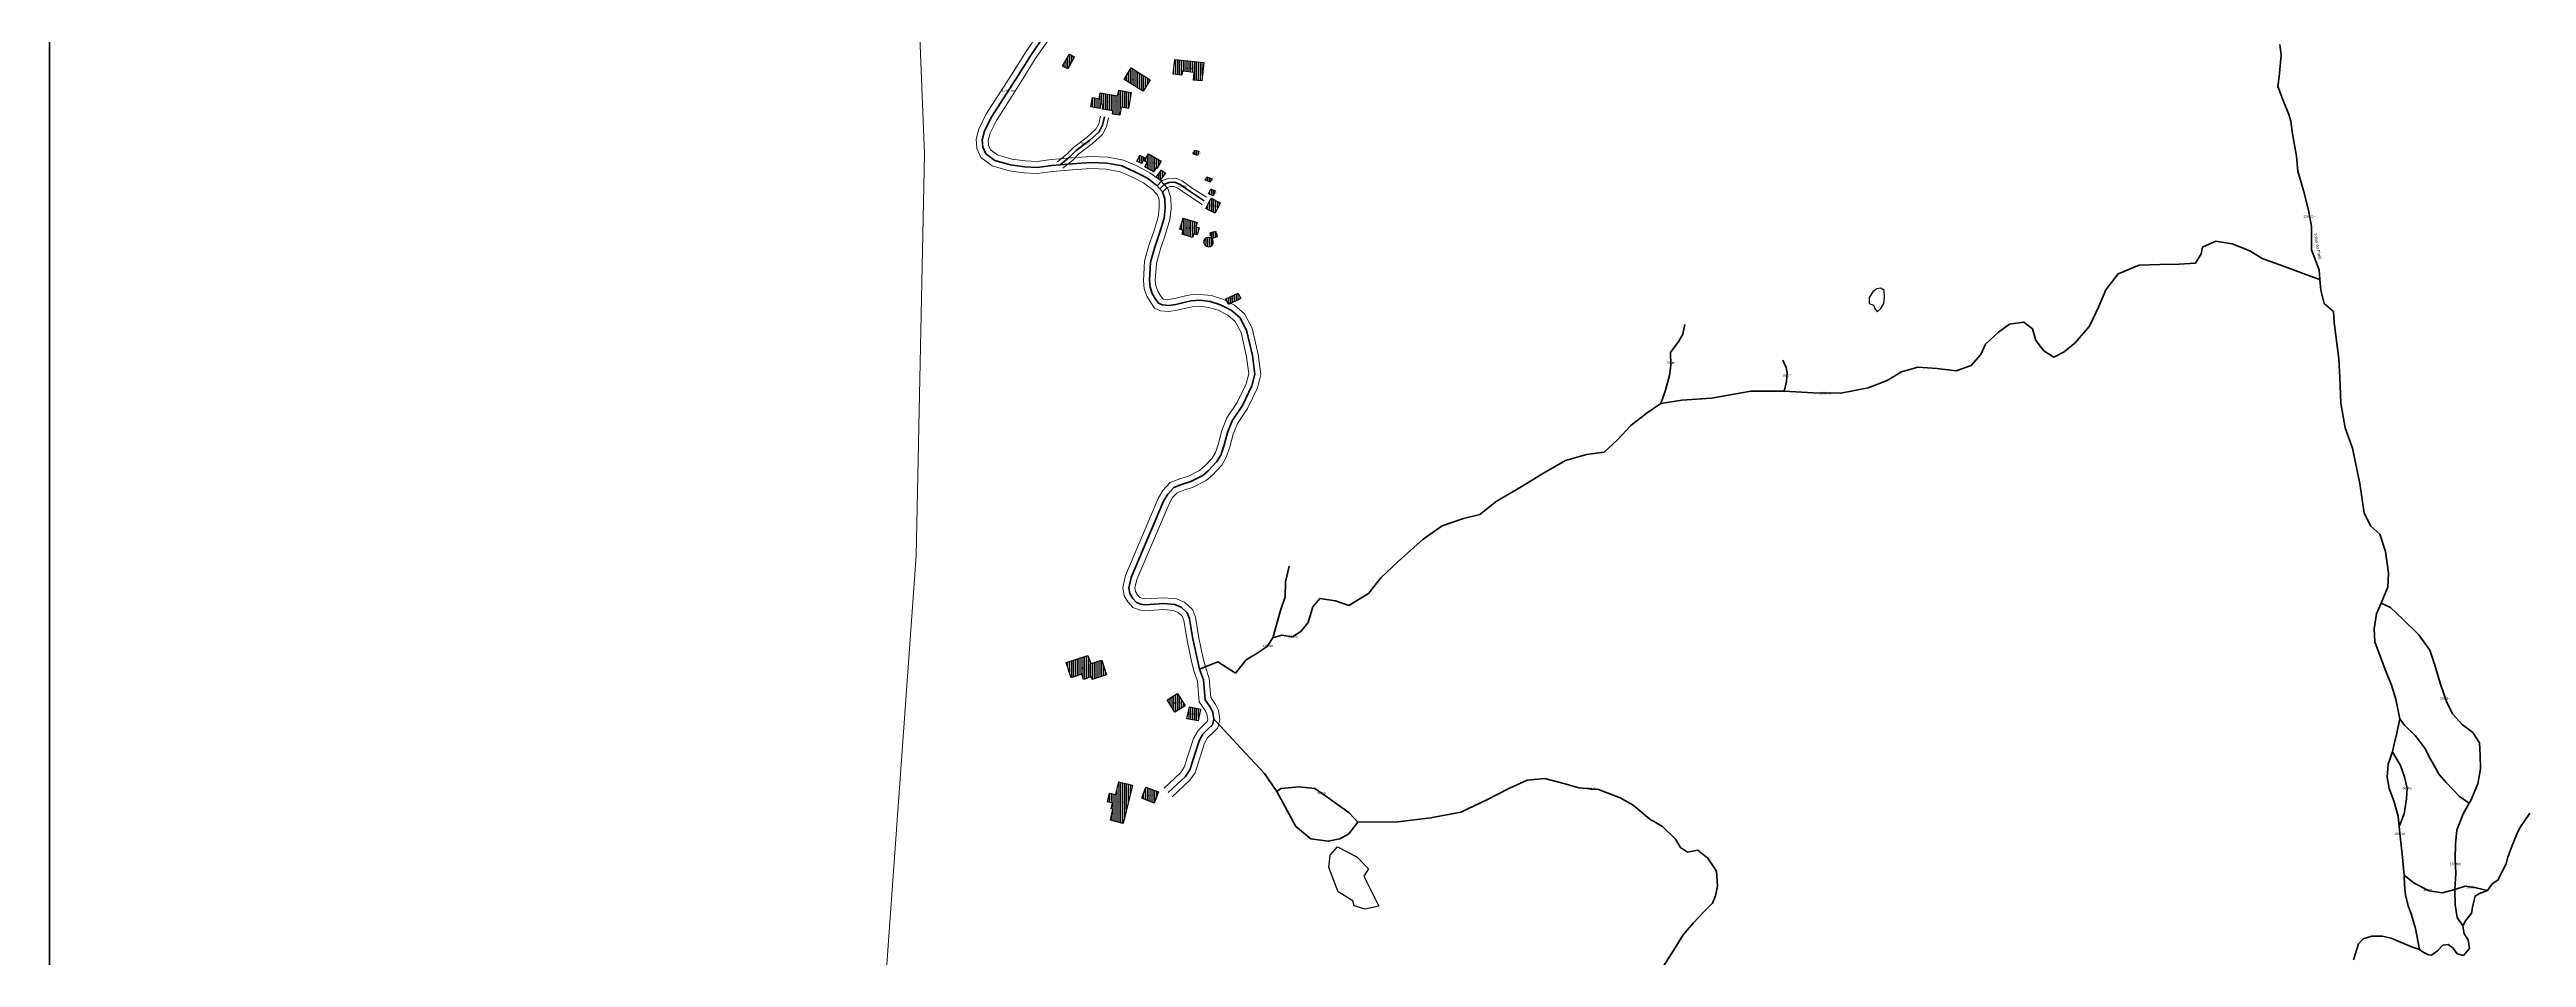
# Model space of a CAD drawing. Header units: metres. Extents: x 392119 to 403510, y 7463281 to 7472978.
# Drawn here: x 392124 to 394201, y 7468525 to 7469287 of the extents above; entities that cross this region are included whole.
import ezdxf
from ezdxf.enums import TextEntityAlignment as Align

# ---------------------------------------------------------------- set-up
doc = ezdxf.new("R2010")
doc.units = ezdxf.units.M
for name, color, linetype, lineweight in [('ANNOT_AREA', 2, 'Continuous', 13), ('ANNOT_LENGTH', 2, 'Continuous', 13), ('EDIFICACAO', 7, 'Continuous', 30), ('QUADRO', 7, 'Continuous', 50), ('TEXTO', 7, 'Continuous', 15), ('VEGETACAO', 3, 'Continuous', 13), ('VIAS', 4, 'Continuous', 35), ('VIAS_MEIO_FIO', 8, 'Continuous', 13)]:
    doc.layers.add(name, color=color, linetype=linetype, lineweight=lineweight)
doc.styles.add('PRO_STYLE', font='arial.ttf')

msp = doc.modelspace()

# ---------------------------------------------------------------- hatches: boundary and pattern name
at = {"layer": 'EDIFICACAO_HATCH'}
h = msp.add_hatch(dxfattribs=at)
h.set_pattern_fill('ANSI31', scale=0.5, angle=45)
h.paths.add_polyline_path([(392973.2, 7469272.8), (392979, 7469282.9), (392983.3, 7469280.5), (392977.5, 7469270.4), (392973.2, 7469272.8)])
h = msp.add_hatch(dxfattribs=at)
h.set_pattern_fill('ANSI31', scale=0.5, angle=45)
h.paths.add_polyline_path([(393066.1, 7469266.1), (393067.4, 7469278.4), (393091.6, 7469275.7), (393089.9, 7469260.3), (393083, 7469261), (393083.7, 7469267.4), (393073.7, 7469268.5), (393073.3, 7469265.2), (393066.1, 7469266.1)])
h = msp.add_hatch(dxfattribs=at)
h.set_pattern_fill('ANSI31', scale=0.5, angle=45)
h.paths.add_polyline_path([(393030.7, 7469271.2), (393046.8, 7469261.3), (393040.9, 7469251.7), (393024.8, 7469261.6), (393030.7, 7469271.2)])
h = msp.add_hatch(dxfattribs=at)
h.set_pattern_fill('ANSI31', scale=0.5, angle=45)
h.paths.add_polyline_path([(393003.9, 7469245.4), (393004.8, 7469250.3), (393019.4, 7469247.8), (393020.3, 7469252.5), (393030.8, 7469250.7), (393028.4, 7469237.2), (393022.4, 7469238.3), (393021.2, 7469231.5), (393015, 7469232.6), (393015.5, 7469235.2), (393006.7, 7469236.7), (393007.4, 7469240.6), (393005.3, 7469241), (393004.6, 7469237.3), (392996.9, 7469238.6), (392998.3, 7469246.4), (393003.9, 7469245.4)])
h = msp.add_hatch(dxfattribs=at)
h.set_pattern_fill('ANSI31', scale=0.5, angle=45)
h.paths.add_polyline_path([(393038, 7469198), (393042, 7469195.9), (393039.6, 7469191.1), (393035.6, 7469193.1), (393038, 7469198)])
h = msp.add_hatch(dxfattribs=at)
h.set_pattern_fill('ANSI31', scale=0.5, angle=45)
h.paths.add_polyline_path([(393051.6, 7469187.4), (393049.5, 7469184), (393042.2, 7469188.2), (393044.3, 7469191.8), (393041.7, 7469193.3), (393045.2, 7469199.2), (393056, 7469192.9), (393052.5, 7469186.9), (393051.6, 7469187.4)])
h = msp.add_hatch(dxfattribs=at)
h.set_pattern_fill('ANSI31', scale=0.5, angle=45)
h.paths.add_polyline_path([(393084, 7469202.4), (393087.5, 7469201.4), (393086.5, 7469197.8), (393083, 7469198.8), (393084, 7469202.4)])
h = msp.add_hatch(dxfattribs=at)
h.set_pattern_fill('ANSI31', scale=0.5, angle=45)
h.paths.add_polyline_path([(393056.1, 7469185.5), (393059.6, 7469182.9), (393055.2, 7469177), (393051.7, 7469179.6), (393056.1, 7469185.5)])
h = msp.add_hatch(dxfattribs=at)
h.set_pattern_fill('ANSI31', scale=0.5, angle=45)
h.paths.add_polyline_path([(393094.2, 7469180), (393098.4, 7469178.3), (393097.1, 7469175.4), (393093, 7469177.1), (393094.2, 7469180)])
h = msp.add_hatch(dxfattribs=at)
h.set_pattern_fill('ANSI31', scale=0.5, angle=45)
h.paths.add_polyline_path([(393097.8, 7469162), (393105.5, 7469158.2), (393101.2, 7469149.5), (393093.5, 7469153.3), (393097.8, 7469162)])
h = msp.add_hatch(dxfattribs=at)
h.set_pattern_fill('ANSI31', scale=0.5, angle=45)
h.paths.add_polyline_path([(393097.6, 7469169.7), (393101.2, 7469168.2), (393099.4, 7469164), (393095.8, 7469165.5), (393097.6, 7469169.7)])
h = msp.add_hatch(dxfattribs=at)
h.set_pattern_fill('ANSI31', scale=0.5, angle=45)
h.paths.add_polyline_path([(393083.3, 7469132.1), (393082.3, 7469128.9), (393073.4, 7469131.7), (393074.4, 7469135), (393071.5, 7469135.9), (393074.5, 7469145.2), (393086.1, 7469141.6), (393084.9, 7469138), (393087.9, 7469137), (393086.1, 7469131.3), (393083.3, 7469132.1)])
h = msp.add_hatch(dxfattribs=at)
h.set_pattern_fill('ANSI31', scale=0.5, angle=45)
h.paths.add_polyline_path([(393097, 7469133), (393101.4, 7469134.4), (393103, 7469129.5), (393098.7, 7469128.1), (393097, 7469133)])
h = msp.add_hatch(dxfattribs=at)
h.set_pattern_fill('ANSI31', scale=0.5, angle=45)
h.paths.add_polyline_path([(393095.5, 7469121.1), (393097.2, 7469121.5), (393098.7, 7469122.5), (393099.5, 7469124.1), (393099.6, 7469125.9), (393098.9, 7469127.5), (393097.5, 7469128.7), (393095.8, 7469129.1), (393094, 7469128.8), (393092.5, 7469127.7), (393091.7, 7469126.2), (393091.7, 7469124.4), (393092.4, 7469122.8), (393093.7, 7469121.6), (393095.5, 7469121.1)])
h = msp.add_hatch(dxfattribs=at)
h.set_pattern_fill('ANSI31', scale=0.5, angle=45)
h.paths.add_polyline_path([(393110.2, 7469077.4), (393120.5, 7469082.2), (393122.6, 7469077.7), (393112.3, 7469072.8), (393110.2, 7469077.4)])
h = msp.add_hatch(dxfattribs=at)
h.set_pattern_fill('ANSI31', scale=0.5, angle=45)
h.paths.add_polyline_path([(392989.5, 7468762.7), (392980.4, 7468759.7), (392976.2, 7468772.4), (392994.5, 7468778.4), (392996.8, 7468771.5), (393006.1, 7468774.5), (393010.2, 7468762.1), (392998.1, 7468758.1), (392997.3, 7468760.4), (392990.9, 7468758.3), (392989.5, 7468762.7)])
h = msp.add_hatch(dxfattribs=at)
h.set_pattern_fill('ANSI31', scale=0.5, angle=45)
h.paths.add_polyline_path([(393060.9, 7468741), (393069.6, 7468746.4), (393076.1, 7468736.1), (393067.3, 7468730.7), (393060.9, 7468741)])
h = msp.add_hatch(dxfattribs=at)
h.set_pattern_fill('ANSI31', scale=0.5, angle=45)
h.paths.add_polyline_path([(393079.6, 7468735.3), (393088.9, 7468733.4), (393086.9, 7468723.4), (393077.5, 7468725.3), (393079.6, 7468735.3)])
h = msp.add_hatch(dxfattribs=at)
h.set_pattern_fill('ANSI31', scale=0.5, angle=45)
h.paths.add_polyline_path([(393020.4, 7468672.3), (393032, 7468669.5), (393024.1, 7468637.5), (393013.3, 7468640.1), (393015.5, 7468649.3), (393014.1, 7468649.6), (393015.2, 7468654.3), (393010.9, 7468655.4), (393012.7, 7468662.9), (393017.8, 7468661.6), (393020.4, 7468672.3)])
h = msp.add_hatch(dxfattribs=at)
h.set_pattern_fill('ANSI31', scale=0.5, angle=45)
h.paths.add_polyline_path([(393043.1, 7468667.8), (393053.7, 7468663.9), (393050.1, 7468654.5), (393039.6, 7468658.5), (393043.1, 7468667.8)])

# ---------------------------------------------------------------- linework, layer by layer
for points in [[(393656.1, 7469085.8), (393652.7, 7469083.5), (393649.7, 7469078.7), (393649.8, 7469073.6), (393653.4, 7469072.3), (393654.8, 7469068.9), (393656.3, 7469066.7), (393659.6, 7469069.4), (393662.1, 7469073.7), (393662.6, 7469079), (393662.4, 7469084.5), (393659.4, 7469086.4), (393656.1, 7469085.8)], [(393203.9, 7468617.7), (393219.9, 7468609.3), (393229.9, 7468599.2), (393226, 7468593.2), (393238.6, 7468568.1), (393227.1, 7468565.6), (393217.7, 7468568.2), (393216.6, 7468572.6), (393204.4, 7468579.9), (393196.5, 7468600.4), (393197.6, 7468610.8), (393203.9, 7468617.7)]]:
    msp.add_lwpolyline(points, close=True)
at = {"layer": 'EDIFICACAO'}
for points in [[(392973.2, 7469272.8), (392979, 7469282.9), (392983.3, 7469280.5), (392977.5, 7469270.4), (392973.2, 7469272.8)], [(393066.1, 7469266.1), (393067.4, 7469278.4), (393091.6, 7469275.7), (393089.9, 7469260.3), (393083, 7469261), (393083.7, 7469267.4), (393073.7, 7469268.5), (393073.3, 7469265.2), (393066.1, 7469266.1)], [(393030.7, 7469271.2), (393046.8, 7469261.3), (393040.9, 7469251.7), (393024.8, 7469261.6), (393030.7, 7469271.2)], [(393003.9, 7469245.4), (393004.8, 7469250.3), (393019.4, 7469247.8), (393020.3, 7469252.5), (393030.8, 7469250.7), (393028.4, 7469237.2), (393022.4, 7469238.3), (393021.2, 7469231.5), (393015, 7469232.6), (393015.5, 7469235.2), (393006.7, 7469236.7), (393007.4, 7469240.6), (393005.3, 7469241), (393004.6, 7469237.3), (392996.9, 7469238.6), (392998.3, 7469246.4), (393003.9, 7469245.4)], [(393038, 7469198), (393042, 7469195.9), (393039.6, 7469191.1), (393035.6, 7469193.1), (393038, 7469198)], [(393051.6, 7469187.4), (393049.5, 7469184), (393042.2, 7469188.2), (393044.3, 7469191.8), (393041.7, 7469193.3), (393045.2, 7469199.2), (393056, 7469192.9), (393052.5, 7469186.9), (393051.6, 7469187.4)], [(393084, 7469202.4), (393087.5, 7469201.4), (393086.5, 7469197.8), (393083, 7469198.8), (393084, 7469202.4)], [(393056.1, 7469185.5), (393059.6, 7469182.9), (393055.2, 7469177), (393051.7, 7469179.6), (393056.1, 7469185.5)], [(393094.2, 7469180), (393098.4, 7469178.3), (393097.1, 7469175.4), (393093, 7469177.1), (393094.2, 7469180)], [(393097.8, 7469162), (393105.5, 7469158.2), (393101.2, 7469149.5), (393093.5, 7469153.3), (393097.8, 7469162)], [(393097.6, 7469169.7), (393101.2, 7469168.2), (393099.4, 7469164), (393095.8, 7469165.5), (393097.6, 7469169.7)], [(393083.3, 7469132.1), (393082.3, 7469128.9), (393073.4, 7469131.7), (393074.4, 7469135), (393071.5, 7469135.9), (393074.5, 7469145.2), (393086.1, 7469141.6), (393084.9, 7469138), (393087.9, 7469137), (393086.1, 7469131.3), (393083.3, 7469132.1)], [(393097, 7469133), (393101.4, 7469134.4), (393103, 7469129.5), (393098.7, 7469128.1), (393097, 7469133)], [(393095.5, 7469121.1), (393097.2, 7469121.5), (393098.7, 7469122.5), (393099.5, 7469124.1), (393099.6, 7469125.9), (393098.9, 7469127.5), (393097.5, 7469128.7), (393095.8, 7469129.1), (393094, 7469128.8), (393092.5, 7469127.7), (393091.7, 7469126.2), (393091.7, 7469124.4), (393092.4, 7469122.8), (393093.7, 7469121.6), (393095.5, 7469121.1)], [(393110.2, 7469077.4), (393120.5, 7469082.2), (393122.6, 7469077.7), (393112.3, 7469072.8), (393110.2, 7469077.4)], [(392989.5, 7468762.7), (392980.4, 7468759.7), (392976.2, 7468772.4), (392994.5, 7468778.4), (392996.8, 7468771.5), (393006.1, 7468774.5), (393010.2, 7468762.1), (392998.1, 7468758.1), (392997.3, 7468760.4), (392990.9, 7468758.3), (392989.5, 7468762.7)], [(393060.9, 7468741), (393069.6, 7468746.4), (393076.1, 7468736.1), (393067.3, 7468730.7), (393060.9, 7468741)], [(393079.6, 7468735.3), (393088.9, 7468733.4), (393086.9, 7468723.4), (393077.5, 7468725.3), (393079.6, 7468735.3)], [(393020.4, 7468672.3), (393032, 7468669.5), (393024.1, 7468637.5), (393013.3, 7468640.1), (393015.5, 7468649.3), (393014.1, 7468649.6), (393015.2, 7468654.3), (393010.9, 7468655.4), (393012.7, 7468662.9), (393017.8, 7468661.6), (393020.4, 7468672.3)], [(393043.1, 7468667.8), (393053.7, 7468663.9), (393050.1, 7468654.5), (393039.6, 7468658.5), (393043.1, 7468667.8)]]:
    msp.add_lwpolyline(points, close=True, dxfattribs=at)
at = {"layer": 'QUADRO', "color": 7}
msp.add_lwpolyline([(392123.6, 7463284.3), (403442.3, 7463284.3), (403442.3, 7472978.4), (392123.6, 7472978.4)], close=True, dxfattribs=at)
at = {"layer": 'VEGETACAO'}
msp.add_lwpolyline([(392818.3, 7468414.3), (392850.3, 7468861.9), (392857.4, 7469199.1), (392841.6, 7469598.4), (393016.2, 7469594.6), (393006.4, 7469791.7), (393086.3, 7469859.2), (393230.4, 7469895.9), (393382.8, 7469822.5), (393573.3, 7469963.9), (393559.7, 7469985.8), (393517.6, 7470053.3), (393636.4, 7470069.5), (393667.3, 7470054.4), (393762.4, 7469976.5), (394042, 7469804.3), (394260.9, 7469889.3)], dxfattribs=at)
at = {"layer": 'VIAS'}
for points in [[(393061.7, 7468663.3), (393076.2, 7468676.9), (393079.9, 7468682.3), (393087.7, 7468706.7), (393090.9, 7468712.4), (393095.7, 7468717), (393099, 7468720.2), (393100.1, 7468724.9), (393099.2, 7468730.6), (393097.2, 7468734.6), (393092.7, 7468741.2), (393091.3, 7468758), (393088.2, 7468766.9), (393086, 7468775.7), (393082.6, 7468792.2), (393079.8, 7468809.1), (393077.8, 7468814), (393072.8, 7468818.8), (393067.5, 7468821), (393058.2, 7468821.8), (393042.4, 7468820.9), (393038.8, 7468821.4), (393035.1, 7468822.8), (393032.1, 7468826.2), (393029.7, 7468830.2), (393028.8, 7468835.2), (393030.8, 7468843.8), (393058, 7468907.7), (393061.4, 7468913.7), (393066.4, 7468919.2), (393073.1, 7468921.7), (393080.8, 7468924.2), (393090.8, 7468929.2), (393095.4, 7468933.2), (393102.7, 7468941), (393105.9, 7468946.4), (393108.7, 7468954.9), (393111.6, 7468965.4), (393115.4, 7468975.3), (393124, 7468988.1), (393131.9, 7469004.6), (393134.5, 7469014.3), (393132.5, 7469029.9), (393127.6, 7469051.2), (393121.9, 7469061.8), (393114.7, 7469067.9), (393105.6, 7469072.6), (393097, 7469075.3), (393088.3, 7469076.3), (393081.2, 7469075.9), (393073.9, 7469074.3), (393068.3, 7469072.8), (393062.3, 7469071.9), (393056.7, 7469072.4), (393053.7, 7469073.8), (393050.9, 7469077.9), (393048.5, 7469082), (393046.6, 7469087.4), (393046, 7469092.8), (393047, 7469108.2), (393050.5, 7469120.9), (393054.8, 7469133.4), (393058.3, 7469145.1), (393059.2, 7469153.6), (393059.1, 7469161.5), (393057, 7469167.4), (393054.9, 7469169.7), (393052, 7469172.9), (393043.9, 7469179), (393033.4, 7469184.4), (393022.9, 7469189), (393010.5, 7469191.4), (392996.9, 7469192), (392981.2, 7469190.9), (392971.2, 7469189.9), (392964.3, 7469189.3), (392952.1, 7469187.7), (392941.3, 7469188.2), (392929.6, 7469189.9), (392916.4, 7469193.7), (392908.8, 7469199.3), (392906.3, 7469204.9), (392905.8, 7469210.9), (392907.8, 7469218.2), (392913.4, 7469229.7), (392934, 7469261.8), (392946.2, 7469281.5), (392957.7, 7469298.1)], [(393994.2, 7469290.9), (393995.2, 7469282), (393993.6, 7469263.7), (393992.4, 7469255.6), (393996.4, 7469245.4), (394001.6, 7469232.2), (394003.3, 7469226.6), (394004.8, 7469215.9), (394008.2, 7469197.3), (394009.3, 7469184.6), (394014, 7469168.5), (394018.2, 7469151.8), (394020.6, 7469138.1), (394020.8, 7469118.7), (394027, 7469101.9), (394027.7, 7469093.7), (394028.4, 7469084.8), (394031.4, 7469073.6), (394039.2, 7469066.8), (394039.8, 7469057.8), (394043.5, 7469027.1), (394044.5, 7469011.6), (394045.2, 7468989.9), (394048.8, 7468969.4), (394055.1, 7468952.3), (394061.1, 7468922.7), (394064.7, 7468897.7), (394070.3, 7468886.9), (394077.9, 7468880.1), (394082.6, 7468865.5), (394085.2, 7468847.3), (394084.8, 7468835.5), (394079, 7468822.2), (394075.1, 7468813.4), (394073.2, 7468800.6), (394073.7, 7468789.8), (394082.4, 7468766.6), (394087.9, 7468753.5), (394091.5, 7468741.6), (394094.7, 7468725.2), (394098.6, 7468719.9), (394107.5, 7468711.2), (394115.7, 7468700.6), (394120.6, 7468691.2), (394127.7, 7468678.5), (394133.5, 7468671.8), (394144.8, 7468660.1), (394152.9, 7468654.4)], [(392971.2, 7469189.9), (392979.4, 7469196.6), (392984.7, 7469201.9), (392996.1, 7469210.6), (393003.8, 7469217.6), (393006.8, 7469223.1), (393008.4, 7469230.1)], [(393092.1, 7469159.8), (393080.1, 7469167.6), (393071.8, 7469173.5), (393067.5, 7469175.4), (393062.5, 7469175.1), (393058.8, 7469173.7), (393054.9, 7469169.7)], [(393179.2, 7468806.1), (393183, 7468819), (393189, 7468826.1), (393202.2, 7468824.1), (393213.3, 7468820.3), (393229.7, 7468830.3), (393240.1, 7468843.5), (393254.8, 7468857.2), (393275.6, 7468876), (393291.5, 7468887.1), (393309.6, 7468893.2), (393323.3, 7468896.6), (393337, 7468907.6), (393357.8, 7468919.8), (393376.5, 7468931.4), (393395.1, 7468942), (393412.7, 7468947), (393427.5, 7468948.8), (393438.5, 7468959.2), (393449.9, 7468971.3), (393463.6, 7468981.8), (393475.1, 7468989.6), (393492.7, 7468992.4), (393517.5, 7468994.3), (393550.4, 7469000), (393578.5, 7469000.2), (393602.7, 7468998.7), (393625.8, 7468998.3), (393648.9, 7469002.8), (393664.8, 7469009), (393676.9, 7469016.2), (393690.6, 7469020.1), (393706.6, 7469019.1), (393722.6, 7469017), (393735.2, 7469021.5), (393743.4, 7469030.9), (393747.2, 7469039.6), (393758.1, 7469049.6), (393767.4, 7469056.2), (393779.5, 7469057.9), (393786.7, 7469052.5), (393789.5, 7469042.7), (393796.2, 7469034), (393804.5, 7469028.6), (393813.3, 7469033), (393822.6, 7469040.7), (393834.6, 7469054.5), (393842.2, 7469071), (393848.1, 7469085.2), (393858.5, 7469098.4), (393876, 7469105.7), (393893.6, 7469106.3), (393909.6, 7469106.5), (393923.3, 7469107.6), (393928.2, 7469115.3), (393929.3, 7469120.8), (393940.3, 7469125.8), (393954.1, 7469123.7), (393968.9, 7469117.8), (393979.4, 7469111.3), (394000.4, 7469103.8), (394015.9, 7469097.9), (394027.7, 7469093.7)], [(393475.1, 7468989.6), (393478.8, 7469001), (393482.3, 7469013.3), (393483.3, 7469021.8), (393483.2, 7469032.4), (393490.1, 7469042.1), (393493.3, 7469047.9), (393495.2, 7469056.1)], [(393578.5, 7469000.2), (393580.5, 7469008.3), (393581, 7469015.7), (393580.2, 7469020), (393577.4, 7469026)], [(393088.2, 7468766.9), (393103.3, 7468772.9), (393118.2, 7468763.6), (393127.2, 7468774.8), (393135.6, 7468779.8), (393144.9, 7468785.8), (393149.5, 7468793.2), (393156.1, 7468816.1), (393159.8, 7468827.6), (393160.3, 7468840.2), (393163.2, 7468853.2)], [(394152.9, 7468654.4), (394154.2, 7468656.6), (394160.1, 7468670.6), (394162.4, 7468683.1), (394162.2, 7468694.3), (394161.6, 7468705.1), (394156, 7468713.7), (394146.9, 7468720.3), (394138.9, 7468729.4), (394134, 7468739.8), (394128.8, 7468754.3), (394124, 7468770.1), (394119.8, 7468782.9), (394110.6, 7468795.7), (394097.3, 7468808.9), (394086.8, 7468818.5), (394079, 7468822.2)], [(393149.5, 7468793.2), (393157.2, 7468795.4), (393166, 7468794), (393173.1, 7468798.4), (393179.2, 7468806.1)], [(393469.1, 7468505), (393484.3, 7468528.5), (393493.8, 7468543.9), (393502.3, 7468553.9), (393510.8, 7468563.1), (393518.3, 7468570.6), (393520.9, 7468576.7), (393522.4, 7468584.8), (393521.7, 7468597.5), (393514.4, 7468608.4), (393505.9, 7468614.9), (393497.3, 7468613.2), (393491.4, 7468617.2), (393487.2, 7468624.3), (393476.4, 7468634.9), (393465.8, 7468640.9), (393451.9, 7468652.7), (393440.9, 7468658.9), (393422.8, 7468666), (393406.3, 7468667.4), (393393.5, 7468671), (393377.6, 7468675), (393362.9, 7468673.6), (393347.4, 7468666.7), (393329.7, 7468657.5), (393307.1, 7468647), (393281.8, 7468642.2), (393254.6, 7468638.8), (393220.9, 7468638.6), (393213.3, 7468628.7), (393205.7, 7468624.5), (393196, 7468622.4), (393181.4, 7468624.6), (393168.9, 7468634.9), (393152.9, 7468664.1), (393142.6, 7468679.2), (393122.7, 7468700.5), (393105.5, 7468719.2), (393100.1, 7468724.9)], [(394094.7, 7468725.2), (394091.9, 7468712.1), (394089.9, 7468703.9), (394088.7, 7468697.6), (394085.1, 7468687), (394084, 7468676.2), (394085.8, 7468666.8), (394089.8, 7468656.4), (394093.3, 7468643.6), (394094.1, 7468634.8), (394094.9, 7468626.7), (394096.8, 7468611.5), (394098.4, 7468593.9), (394098.6, 7468585.4), (394099.6, 7468577.6), (394101.8, 7468568.2), (394104.5, 7468560.6), (394107.8, 7468549.3), (394111.3, 7468531.6)], [(394088.7, 7468697.6), (394095.4, 7468686.1), (394098.8, 7468676.5), (394100.9, 7468667.1), (394100.4, 7468658), (394098.3, 7468645.5), (394094.1, 7468634.8)], [(393220.9, 7468638.6), (393213.7, 7468646.2), (393196.7, 7468658.4), (393184.7, 7468666.6), (393171.7, 7468668.2), (393156.2, 7468666.6), (393152.9, 7468664.1)], [(394147.5, 7468551.6), (394142.7, 7468558.6), (394141.2, 7468569.1), (394140.9, 7468582.1), (394141.7, 7468595.7), (394141.2, 7468608.1), (394141.4, 7468619.9), (394142.6, 7468631.7), (394147.8, 7468645.5), (394152.9, 7468654.4)], [(394203.8, 7468646.1), (394198.9, 7468638.9), (394196, 7468634.6), (394193.4, 7468629.9), (394188.9, 7468618.9), (394187.3, 7468614.3), (394185.2, 7468609), (394183.9, 7468603.6), (394179.9, 7468596), (394177, 7468589.8), (394172.3, 7468586.7), (394168.4, 7468581.2), (394161.7, 7468578.5), (394158, 7468576.4), (394156.1, 7468568.6), (394154.8, 7468562), (394149.8, 7468555.8), (394147.5, 7468551.6), (394148.7, 7468544.8), (394152.2, 7468539.8), (394153.2, 7468532.5), (394148.1, 7468526.7), (394142.9, 7468528.1), (394139.5, 7468532.7), (394135.3, 7468535.9), (394130.8, 7468535.2), (394126.3, 7468530.4), (394121.3, 7468527), (394118.7, 7468527.1), (394114.4, 7468529.3), (394111.3, 7468531.6)], [(394098.4, 7468593.9), (394106.8, 7468587.4), (394119.4, 7468580.9), (394130.4, 7468579.2), (394140.9, 7468582.1)], [(394140.9, 7468582.1), (394149.6, 7468584.9), (394158.9, 7468583.4), (394168.4, 7468581.2)], [(394111.3, 7468531.6), (394105.4, 7468533.5), (394095.4, 7468537.7), (394087.4, 7468541.1), (394080, 7468542.9), (394071.4, 7468542.7), (394063.9, 7468540.6), (394060.1, 7468536.4), (394055.8, 7468522.9)]]:
    msp.add_lwpolyline(points, dxfattribs=at)
at = {"layer": 'VIAS_MEIO_FIO'}
for points in [[(393058.3, 7468667), (393072.4, 7468680.2), (393075.3, 7468684.5), (393083.1, 7468708.7), (393087, 7468715.5), (393092.2, 7468720.6), (393094.4, 7468722.8), (393095, 7468725), (393094.3, 7468729.1), (393092.9, 7468732.1), (393087.8, 7468739.5), (393086.4, 7468756.9), (393083.4, 7468765.5), (393081.1, 7468774.6), (393077.7, 7468791.3), (393075, 7468807.8), (393073.6, 7468811.2), (393070.1, 7468814.5), (393066.3, 7468816.1), (393058.2, 7468816.8), (393042.2, 7468815.9), (393037.6, 7468816.5), (393032.2, 7468818.5), (393028, 7468823.2), (393024.9, 7468828.4), (393023.7, 7468835.3), (393026, 7468845.3), (393053.5, 7468909.9), (393057.3, 7468916.7), (393063.5, 7468923.4), (393071.5, 7468926.4), (393078.9, 7468928.8), (393088, 7468933.4), (393091.9, 7468936.8), (393098.6, 7468944), (393101.4, 7468948.5), (393103.9, 7468956.3), (393106.8, 7468967), (393110.9, 7468977.6), (393119.7, 7468990.6), (393127.2, 7469006.3), (393129.4, 7469014.6), (393127.5, 7469029), (393122.9, 7469049.4), (393117.9, 7469058.6), (393111.9, 7469063.7), (393103.6, 7469068), (393096, 7469070.4), (393088.2, 7469071.3), (393081.9, 7469070.9), (393075.1, 7469069.5), (393069.3, 7469067.9), (393062.4, 7469066.9), (393055.4, 7469067.5), (393050.3, 7469069.8), (393046.7, 7469075.2), (393043.9, 7469079.8), (393041.7, 7469086.3), (393041, 7469092.7), (393042, 7469109), (393045.7, 7469122.4), (393050, 7469135), (393053.4, 7469146.1), (393054.2, 7469153.8), (393054.1, 7469160.6), (393052.7, 7469164.8), (393051.2, 7469166.4), (393048.6, 7469169.2), (393041.2, 7469174.8), (393031.2, 7469179.9), (393021.4, 7469184.2), (393009.9, 7469186.4), (392996.9, 7469187), (392981.6, 7469185.9), (392971.6, 7469185), (392964.8, 7469184.3), (392952.3, 7469182.7), (392940.8, 7469183.2), (392928.5, 7469185), (392914.1, 7469189.2), (392904.7, 7469196), (392901.3, 7469203.6), (392900.7, 7469211.4), (392903.1, 7469219.9), (392909, 7469232.1), (392929.8, 7469264.5), (392942, 7469284.2), (392953.6, 7469301)], [(393065.1, 7468659.7), (393080, 7468673.6), (393084.4, 7468680), (393092.3, 7468704.7), (393094.9, 7468709.3), (393099.2, 7468713.4), (393103.5, 7468717.7), (393105.1, 7468724.7), (393104, 7468732.1), (393101.6, 7468737.1), (393097.6, 7468743), (393096.3, 7468759), (393093, 7468768.4), (393090.9, 7468776.8), (393087.6, 7468793.1), (393084.6, 7468810.5), (393082.1, 7468816.9), (393075.6, 7468823.1), (393068.7, 7468825.9), (393058.3, 7468826.8), (393042.6, 7468825.9), (393040, 7468826.3), (393038, 7468827), (393036.1, 7468829.1), (393034.4, 7468831.9), (393033.9, 7468835), (393035.6, 7468842.2), (393062.5, 7468905.5), (393065.4, 7468910.8), (393069.2, 7468914.9), (393074.8, 7468917), (393082.7, 7468919.6), (393093.6, 7468925), (393098.9, 7468929.6), (393106.7, 7468938), (393110.5, 7468944.3), (393113.5, 7468953.5), (393116.3, 7468963.9), (393119.8, 7468973), (393128.4, 7468985.6), (393136.6, 7469002.8), (393139.6, 7469014), (393137.4, 7469030.8), (393132.3, 7469053), (393125.9, 7469065), (393117.5, 7469072.1), (393107.5, 7469077.3), (393098.1, 7469080.2), (393088.5, 7469081.3), (393080.5, 7469080.9), (393072.7, 7469079.2), (393067.3, 7469077.7), (393062.1, 7469077), (393058, 7469077.3), (393057.1, 7469077.7), (393055.1, 7469080.6), (393053, 7469084.1), (393051.5, 7469088.5), (393051, 7469093), (393052, 7469107.4), (393055.3, 7469119.4), (393059.6, 7469131.9), (393063.2, 7469144.1), (393064.2, 7469153.3), (393064.1, 7469162.4), (393061.4, 7469170), (393058.6, 7469173.1), (393055.4, 7469176.7), (393046.5, 7469183.3), (393035.5, 7469189), (393024.4, 7469193.8), (393011.1, 7469196.4), (392996.8, 7469197), (392980.8, 7469195.9), (392970.7, 7469194.9), (392963.7, 7469194.3), (392951.8, 7469192.7), (392941.8, 7469193.2), (392930.7, 7469194.8), (392918.6, 7469198.3), (392912.8, 7469202.6), (392911.2, 7469206.1), (392910.8, 7469210.4), (392912.5, 7469216.4), (392917.8, 7469227.2), (392938.2, 7469259.2), (392950.3, 7469278.8), (392961.7, 7469295.2)], [(392968.9, 7469192.6), (392977, 7469199.2), (392982.4, 7469204.5), (392993.8, 7469213.3), (393001.1, 7469219.8), (393003.5, 7469224.4), (393005, 7469230.9)], [(392973.4, 7469187.2), (392981.7, 7469194), (392987, 7469199.2), (392998.3, 7469207.9), (393006.6, 7469215.4), (393010.1, 7469221.9), (393011.8, 7469229.3)], [(393094, 7469162.7), (393082, 7469170.5), (393073.5, 7469176.6), (393068.2, 7469178.9), (393061.8, 7469178.6), (393056.8, 7469176.7), (393052.4, 7469172.2)], [(393090.2, 7469156.8), (393078.1, 7469164.7), (393070, 7469170.4), (393066.8, 7469171.8), (393063.3, 7469171.7), (393060.7, 7469170.7), (393057.4, 7469167.3)]]:
    msp.add_lwpolyline(points, dxfattribs=at)

# ---------------------------------------------------------------- texts
at = {"layer": 'ANNOT_AREA', "color": 7}
for s, p in [('57.5 m2', (392978.2, 7469276.6)), ('213.1 m2', (393035.8, 7469261.4)), ('290.2 m2', (393079.4, 7469270.7)), ('411.1 m2', (393015.4, 7469242.8)), ('24.2 m2', (393038.8, 7469194.5)), ('13.7 m2', (393085.3, 7469200.1)), ('121.0 m2', (393048.3, 7469191.6)), ('31.7 m2', (393055.7, 7469181.3)), ('14.2 m2', (393095.7, 7469177.7)), ('18.0 m2', (393098.5, 7469166.8)), ('83.5 m2', (393099.5, 7469155.7)), ('170.4 m2', (393079.5, 7469137)), ('23.8 m2', (393100, 7469131.3)), ('49.0 m2', (393095.6, 7469125.1)), ('57.7 m2', (393116.4, 7469077.5)), ('438.1 m2', (392993.1, 7468767.5)), ('124.5 m2', (393068.5, 7468738.6)), ('98.5 m2', (393083.2, 7468729.3)), ('429.0 m2', (393021.6, 7468655.4)), ('112.8 m2', (393046.6, 7468661.2))]:
    msp.add_text(s, height=1.5, dxfattribs=at).set_placement(p, align=Align.MIDDLE_CENTER)
at = {"layer": 'ANNOT_LENGTH', "color": 7}
for s, p in [('1761.4m', (392927.8, 7469252.1)), ('56.3m', (392992.7, 7469208)), ('43.8m', (393073.9, 7469172)), ('1066.5m', (394019.1, 7469146.6)), ('70.9m', (393483.3, 7469023.9)), ('26.8m', (393580.9, 7469013.3)), ('1009.7m', (393613.3, 7468998.5)), ('139.6m', (393145.3, 7468786.5)), ('35.2m', (393166.5, 7468794.3)), ('200.4m', (394133.1, 7468742.2)), ('78.8m', (393190.1, 7468662.9)), ('761.3m', (393417.8, 7468666.4)), ('66.4m', (394100.9, 7468667)), ('198.1m', (394094.7, 7468628.8)), ('106.8m', (394141.4, 7468603.4)), ('46.8m', (394118.2, 7468581.5)), ('28.3m', (394154.5, 7468584.1))]:
    msp.add_text(s, height=2, dxfattribs=at).set_placement(p, align=Align.MIDDLE_CENTER)
at = {"layer": 'TEXTO', "style": 'PRO_STYLE'}
msp.add_text('Trilha do Platô', height=2.5, rotation=-79.2996, dxfattribs=at).set_placement((394025.8, 7469121.8), align=Align.MIDDLE_CENTER)

doc.saveas('drawing.dxf')
